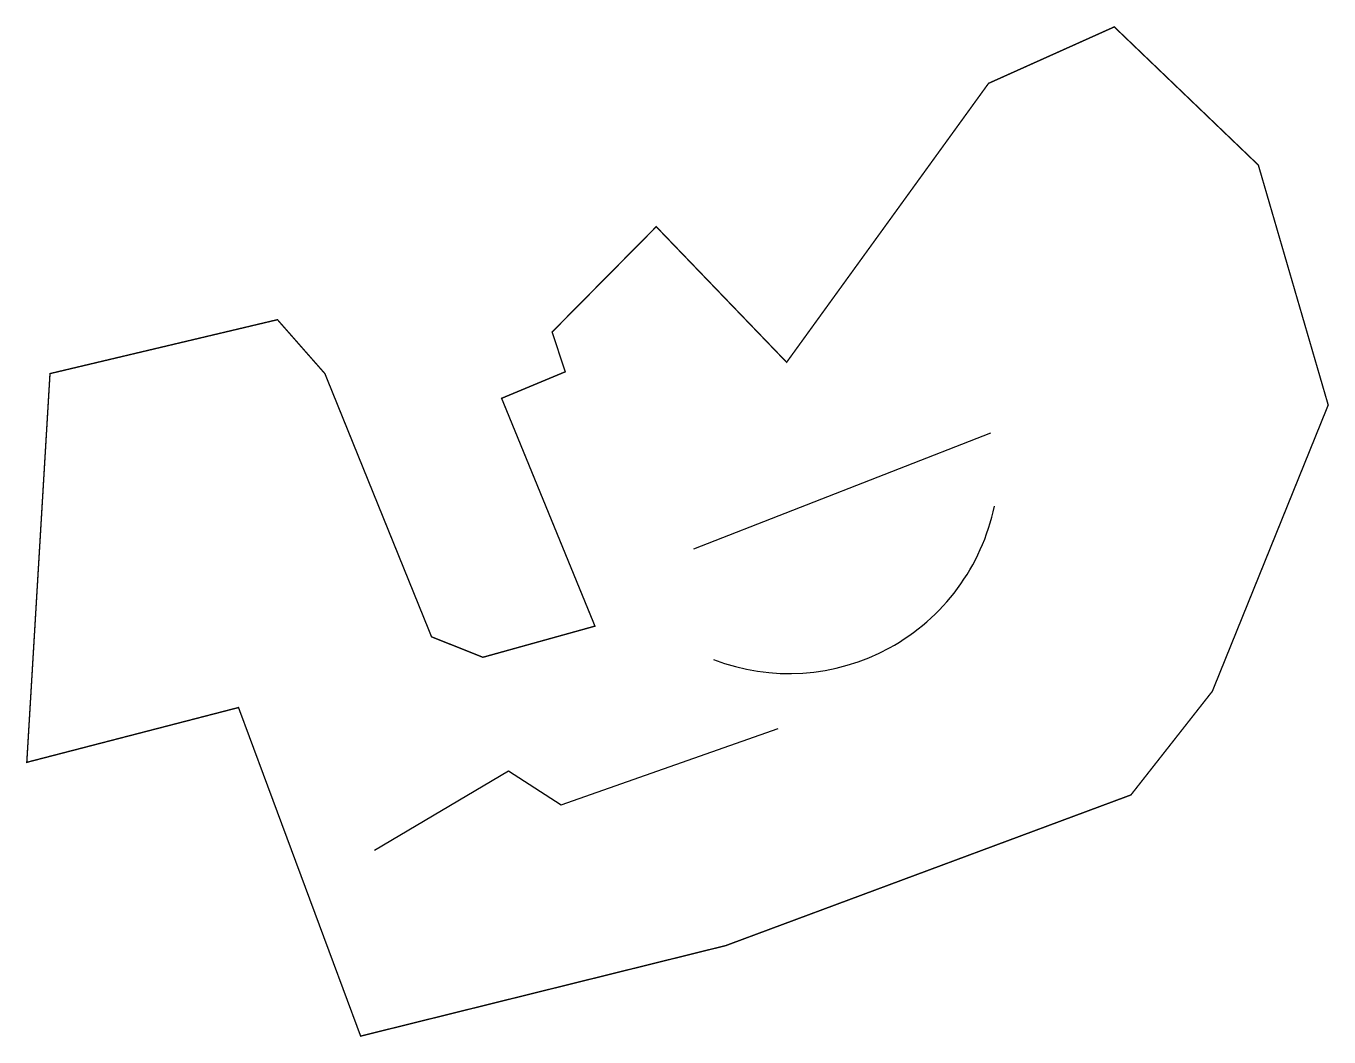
# Model space of a CAD drawing. Header units: feet. Extents: x 978184 to 982961, y 177216 to 180920.
import ezdxf

# ---------------------------------------------------------------- set-up
doc = ezdxf.new("R2010")
doc.units = ezdxf.units.FT
doc.header["$MEASUREMENT"] = 0
doc.linetypes.add('LTP001', pattern=[50, 50, 0])
doc.layers.add('_Aerial_C-TOPO-BNDY', color=16, linetype='LTP001', lineweight=0)
doc.layers.add('Image', color=7, linetype='Continuous')

msp = doc.modelspace()

# ---------------------------------------------------------------- linework, layer by layer
at = {"layer": '_Aerial_C-TOPO-BNDY', "const_width": 5}
msp.add_lwpolyline([(980749.7, 177550.6), (980749.7, 177550.6), (982235, 178102.6), (982533.5, 178482.4), (982958.4, 179531.5), (982702.2, 180410.8), (982174, 180917.2), (981713, 180710.3), (980972.6, 179688.1), (980494.5, 180185), (980112.8, 179799.1), (980160.8, 179653.2), (979927.5, 179556.1), (980269.8, 178721.2), (980269.8, 178721.2), (979859, 178607.1), (979670.7, 178682), (979279.5, 179646.6), (979105.6, 179844.2), (978271.6, 179646.6), (978186.5, 178222.1), (978962.8, 178422.9), (979410.6, 177218.8)], close=True, dxfattribs=at)
at = {"layer": '_Aerial_C-TOPO-BNDY'}
msp.add_lwpolyline([(980749.7, 177550.6), (980749.7, 177550.6)], dxfattribs=at)
at = {"layer": 'Image'}
msp.add_line((980632.5, 179003.9, 640), (981720.8, 179429.3, 585), dxfattribs=at)
at = {"layer": 'Image', "elevation": 525, "flags": 128}
msp.add_lwpolyline([(979461.4, 177900.3), (979952.6, 178191.4), (980145.5, 178066), (980942.1, 178345.5)], dxfattribs=at)
at = {"layer": 'Image'}
msp.add_arc((980980.8, 179316.9, 605), 769.4, 248.9511, 348.3156, dxfattribs=at)

doc.saveas('drawing.dxf')
